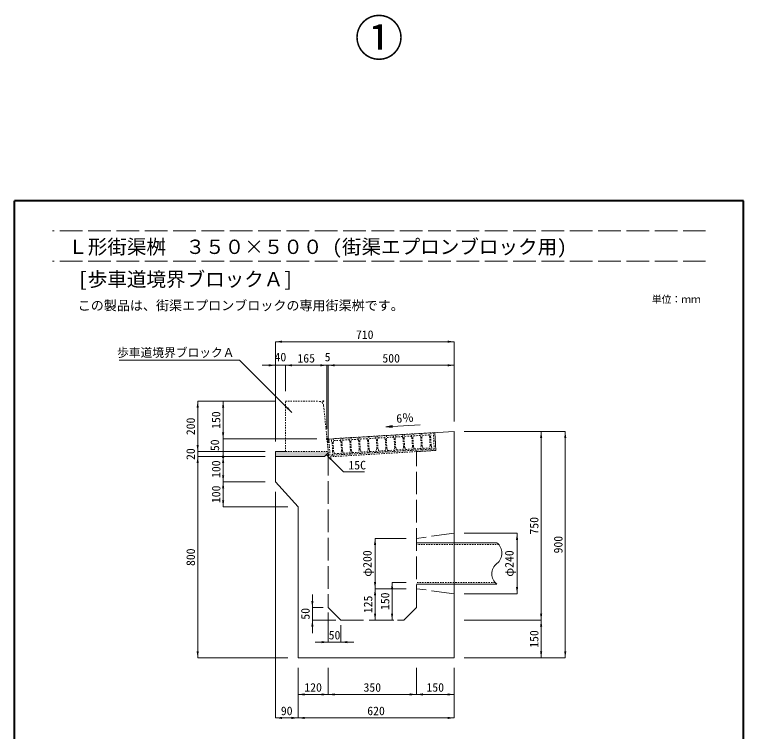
# Model space of a CAD drawing. Units: millimetres at full size, sheet at 1:15; some dimension numbers follow another scale. Extents: x -4181 to 10399, y -2172 to 2767.
# Drawn here: x -4181 to -1286, y -82 to 2767 of the extents above; entities that cross this region are included whole.
import ezdxf
from ezdxf.enums import TextEntityAlignment as Align

# ---------------------------------------------------------------- set-up
doc = ezdxf.new("R2010")
doc.units = ezdxf.units.MM
doc.header["$LTSCALE"] = 15
doc.linetypes.add('DASHED', pattern=[7.5, 6, -1.5])
doc.linetypes.add('USER1', pattern=[0.675, 0.375, -0.3])
for name, color, linetype, lineweight in [('0_2', 7, 'Continuous', 9), ('受枠', 3, 'USER1', 9), ('境界ブロック', 7, 'USER1', 9), ('寸法線', 7, 'Continuous', 9), ('枠', 7, 'Continuous', 5), ('補助線', 8, 'Continuous', 20), ('集水桝', 1, 'Continuous', 13), ('ｸﾞﾚｰﾁﾝｸﾞ', 7, 'Continuous', 9)]:
    doc.layers.add(name, color=color, linetype=linetype, lineweight=lineweight)
doc.layers.add('ﾊｯﾁﾝｸﾞ', color=7, linetype='Continuous')
doc.styles.add('ＭＳ ゴシック', font='')
doc.styles.get('ＭＳ ゴシック').set_extended_font_data('MS Gothic')

# ---------------------------------------------------------------- blocks, each defined once
blk = doc.blocks.new('filled_arrow')
at = {"color": 0, "linetype": 'Continuous', "lineweight": -2}
blk.add_solid([(7.5, 1.25), (0, 0), (7.5, -1.25)], dxfattribs=at)

msp = doc.modelspace()

# ---------------------------------------------------------------- hatches: boundary and pattern name
at = {"layer": '寸法線'}
msp.add_hatch(color=256, dxfattribs=at).paths.add_polyline_path([(-2680.54, 1125.76), (-2706.75, 1128.51), (-2681.07, 1134.41)])
at = {"layer": 'ﾊｯﾁﾝｸﾞ'}
msp.add_hatch(color=256, dxfattribs=at).paths.add_polyline_path([(-3104.96, 1030.4), (-3144.96, 1030.4), (-3144.96, 1010.4), (-2949.96, 1010.4), (-2934.96, 1025.4), (-2934.96, 1030.4)])

# ---------------------------------------------------------------- linework, layer by layer
at = {"layer": '0_2'}
for p, q in [((-3052.96, 1373.27), (-3196.96, 1373.27)), ((-3144.96, 1070.4), (-3144.96, 1373.27)), ((-2939.96, 1373.27), (-3104.96, 1373.27)), ((-3104.96, 1270.4), (-3104.96, 1373.27)), ((-3104.96, 1270.4), (-3104.96, 1373.27)), ((-2882.96, 1373.27), (-2991.96, 1373.27)), ((-2939.96, 1120.4), (-2939.96, 1373.27)), ((-2939.96, 1120.4), (-2939.96, 1373.27)), ((-2934.96, 1373.27), (-2434.96, 1373.27)), ((-2934.96, 1065.4), (-2934.96, 1373.27)), ((-2934.96, 1065.4), (-2934.96, 1373.27)), ((-2434.96, 1150.4), (-2434.96, 1373.27)), ((-3453.48, 1030.4), (-3453.48, 1230.4)), ((-3144.96, 1230.4), (-3453.48, 1230.4)), ((-3352.46, 1080.4), (-3352.46, 1230.4)), ((-3144.96, 1230.4), (-3352.46, 1230.4)), ((-3352.46, 978.4), (-3352.46, 1132.4)), ((-2979.96, 1080.4), (-3352.46, 1080.4)), ((-2979.96, 1080.4), (-3352.46, 1080.4)), ((-3184.96, 1030.4), (-3453.48, 1030.4)), ((-3184.96, 1030.4), (-3352.46, 1030.4)), ((-3144.96, 1010.4), (-3144.96, 1030.4)), ((-3144.96, 1030.4), (-3104.96, 1030.4))]:
    msp.add_line(p, q, dxfattribs=at)
at = {"layer": '0_2', "linetype": 'USER1'}
msp.add_line((-3104.96, 1030.4), (-2934.96, 1030.4), dxfattribs=at)
at = {"layer": '受枠'}
for p, q in [((-2517.7, 1105.44), (-2511.71, 1105.8)), ((-2517.7, 1105.44), (-2513.81, 1040.55)), ((-2511.71, 1105.8), (-2507.46, 1034.92)), ((-2937.95, 1080.22), (-2931.96, 1080.58)), ((-2937.95, 1080.22), (-2933.7, 1009.35)), ((-2931.96, 1080.58), (-2927.71, 1009.71)), ((-2507.46, 1034.92), (-2933.7, 1009.35)), ((-2513.81, 1040.55), (-2928.07, 1015.7)), ((-2585.32, 1036.26), (-2584.96, 1030.27))]:
    msp.add_line(p, q, dxfattribs=at)
at = {"layer": '境界ブロック'}
for p, q in [((-3104.96, 1030.4), (-3104.96, 1230.4)), ((-3104.96, 1230.4), (-2973.06, 1230.4)), ((-2953.16, 1212.39), (-2934.96, 1030.4))]:
    msp.add_line(p, q, dxfattribs=at)
msp.add_arc((-2973.06, 1210.4), 20, 5.71059, 90, dxfattribs=at)
at = {"layer": '寸法線'}
for p, q in [((-3144.96, 1467.11), (-2434.96, 1467.11)), ((-3144.96, 1320.4), (-3144.96, 1467.11)), ((-2434.96, 1150.4), (-2434.96, 1467.11)), ((-2680.8, 1130.09), (-2570.01, 1136.84)), ((-2394.96, 1110.4), (-2089.26, 1110.4)), ((-2394.96, 1110.4), (-1993.53, 1110.4)), ((-2089.26, 360.4), (-2089.26, 1110.4)), ((-1993.53, 1110.4), (-1993.53, 210.4)), ((-3453.48, 958.4), (-3453.48, 1082.4)), ((-3184.96, 1030.4), (-3453.48, 1030.4)), ((-3453.48, 1010.4), (-3453.48, 210.4)), ((-3184.96, 1010.4), (-3453.48, 1010.4)), ((-3184.96, 1010.4), (-3453.48, 1010.4)), ((-3352.46, 910.4), (-3352.46, 1010.4)), ((-3184.96, 1010.4), (-3352.46, 1010.4)), ((-3184.96, 910.4), (-3352.46, 910.4)), ((-3352.46, 910.4), (-3352.46, 810.4)), ((-3184.96, 910.4), (-3352.46, 910.4)), ((-3144.96, 870.4), (-3144.96, -28.33)), ((-3094.96, 810.4), (-3352.46, 810.4)), ((-2394.96, 705.4), (-2184.99, 705.4)), ((-2184.99, 705.4), (-2184.99, 465.4)), ((-2748.97, 485.4), (-2748.97, 685.4)), ((-2624.96, 685.4), (-2748.97, 685.4)), ((-2624.96, 485.4), (-2748.97, 485.4)), ((-2748.97, 485.4), (-2748.97, 360.4)), ((-2624.96, 485.4), (-2748.97, 485.4)), ((-2394.96, 465.4), (-2184.99, 465.4)), ((-2997.93, 308.4), (-2997.93, 462.4)), ((-2954.96, 410.4), (-2997.93, 410.4)), ((-2934.96, 390.4), (-2934.96, 272.89)), ((-2904.96, 360.4), (-2997.93, 360.4)), ((-2674.96, 360.4), (-2748.97, 360.4)), ((-2394.96, 360.4), (-2089.26, 360.4)), ((-2394.96, 360.4), (-2089.26, 360.4)), ((-2089.26, 210.4), (-2089.26, 360.4)), ((-2884.96, 340.4), (-2884.96, 272.89)), ((-2832.96, 272.89), (-2986.96, 272.89)), ((-3094.96, 210.4), (-3453.48, 210.4)), ((-2394.96, 210.4), (-2089.26, 210.4)), ((-2394.96, 210.4), (-1993.53, 210.4)), ((-3054.96, 170.4), (-3054.96, 64.89)), ((-3054.96, 170.4), (-3054.96, -28.33)), ((-3054.96, 170.4), (-3054.96, -28.33)), ((-2934.96, 170.4), (-2934.96, 64.89)), ((-2934.96, 170.4), (-2934.96, 64.89)), ((-2584.96, 170.4), (-2584.96, 64.89)), ((-2584.96, 170.4), (-2584.96, 64.89)), ((-2434.96, 170.4), (-2434.96, 64.89)), ((-2434.96, 170.4), (-2434.96, -28.33)), ((-3054.96, 64.89), (-2934.96, 64.89)), ((-2934.96, 64.89), (-2584.96, 64.89)), ((-2584.96, 64.89), (-2434.96, 64.89)), ((-3054.96, -28.33), (-3144.96, -28.33)), ((-2434.96, -28.33), (-3054.96, -28.33))]:
    msp.add_line(p, q, dxfattribs=at)
for points in [[(-3079.46, 1185.83), (-3287.45, 1393.81), (-3764.85, 1393.81)], [(-2942.46, 1017.9), (-2874.91, 950.35), (-2790.77, 950.35)]]:
    msp.add_lwpolyline(points, dxfattribs=at)
at = {"layer": '寸法線', "lineweight": 13}
msp.add_lwpolyline([(-2680.54, 1125.76), (-2706.75, 1128.51), (-2681.07, 1134.41)], close=True, dxfattribs=at)
at = {"layer": '枠', "lineweight": 40}
for p, q in [((-1285.84, 2027.68), (-4180.84, 2027.68)), ((-4180.84, -2172.32), (-4180.84, 2027.68)), ((-1285.84, -2172.32), (-1285.84, 2027.68))]:
    msp.add_line(p, q, dxfattribs=at)
at = {"layer": '枠', "linetype": 'DASHED', "lineweight": 13}
for p, q in [((-1435.84, 1907.68), (-4030.84, 1907.68)), ((-1435.84, 1787.68), (-4030.84, 1787.68))]:
    msp.add_line(p, q, dxfattribs=at)
at = {"layer": '補助線'}
for p, q in [((-2264.96, 667.9), (-2584.96, 667.9)), ((-2264.96, 502.9), (-2584.96, 502.9))]:
    msp.add_line(p, q, dxfattribs=at)
at = {"layer": '補助線', "linetype": 'USER1'}
for p, q in [((-2257.23, 660.4), (-2584.96, 660.4)), ((-2272.69, 510.4), (-2584.96, 510.4))]:
    msp.add_line(p, q, dxfattribs=at)
at = {"layer": '補助線', "lineweight": 9}
for p, q in [((-2681.37, 360.4), (-2681.37, 510.4)), ((-2624.96, 510.4), (-2681.37, 510.4)), ((-2674.96, 360.4), (-2681.37, 360.4))]:
    msp.add_line(p, q, dxfattribs=at)
at = {"layer": '補助線', "lineweight": 13}
for centre in [(-2954.96, 1230.4), (-2939.96, 1080.4)]:
    msp.add_circle(centre, 2, dxfattribs=at)
at = {"layer": '補助線'}
for centre, start, end in [((-2297.5, 626.65), 308.26729, 51.73271), ((-2232.42, 544.15), 128.26729, 231.73271)]:
    msp.add_arc(centre, 52.54, start, end, dxfattribs=at)
at = {"layer": '集水桝', "lineweight": 20}
for p, q in [((-2434.96, 1110.4), (-2937.95, 1080.22)), ((-2507.46, 1034.92), (-2511.71, 1105.8)), ((-2434.96, 210.4), (-2434.96, 1110.4)), ((-2949.96, 1010.4), (-2934.96, 1025.4)), ((-2584.96, 1030.27), (-2507.46, 1034.92)), ((-3144.96, 1010.4), (-2949.96, 1010.4)), ((-3144.96, 1010.4), (-3144.96, 910.4)), ((-3054.96, 810.4), (-3144.96, 910.4)), ((-3054.96, 810.4), (-3054.96, 210.4)), ((-3054.96, 210.4), (-2434.96, 210.4))]:
    msp.add_line(p, q, dxfattribs=at)
at = {"layer": '集水桝', "linetype": 'DASHED'}
for p, q in [((-2934.96, 1025.4), (-2934.96, 410.4)), ((-2584.96, 410.4), (-2584.96, 1030.27)), ((-2434.96, 705.4), (-2584.96, 685.4)), ((-2434.96, 465.4), (-2584.96, 485.4)), ((-2934.96, 410.4), (-2884.96, 360.4)), ((-2634.96, 360.4), (-2584.96, 410.4)), ((-2884.96, 360.4), (-2634.96, 360.4))]:
    msp.add_line(p, q, dxfattribs=at)
at = {"layer": 'ｸﾞﾚｰﾁﾝｸﾞ', "linetype": 'USER1'}
for p, q in [((-2527.69, 1104.84), (-2921.98, 1081.18)), ((-2604.49, 1090.21), (-2605.09, 1100.19)), ((-2598.11, 1100.61), (-2597.51, 1090.63)), ((-2569.28, 1092.32), (-2569.88, 1102.3)), ((-2562.9, 1102.72), (-2562.3, 1092.74)), ((-2534.07, 1094.44), (-2534.67, 1104.42)), ((-2527.69, 1104.84), (-2527.09, 1094.85)), ((-2921.38, 1071.2), (-2921.98, 1081.18)), ((-2919.58, 1066.3), (-2921.38, 1071.2)), ((-2914.39, 1071.62), (-2915.59, 1066.54)), ((-2914.99, 1081.6), (-2914.39, 1071.62)), ((-2886.29, 1075.31), (-2914.51, 1073.61)), ((-2886.17, 1073.31), (-2886.77, 1083.29)), ((-2884.37, 1068.41), (-2886.17, 1073.31)), ((-2879.18, 1073.73), (-2880.38, 1068.65)), ((-2879.78, 1083.71), (-2879.18, 1073.73)), ((-2851.08, 1077.42), (-2879.3, 1075.73)), ((-2850.96, 1075.42), (-2851.56, 1085.4)), ((-2849.16, 1070.52), (-2850.96, 1075.42)), ((-2843.97, 1075.84), (-2845.17, 1070.76)), ((-2844.57, 1085.82), (-2843.97, 1075.84)), ((-2815.87, 1079.53), (-2844.09, 1077.84)), ((-2815.75, 1077.53), (-2816.35, 1087.52)), ((-2813.95, 1072.63), (-2815.75, 1077.53)), ((-2811.86, 1037.7), (-2813.95, 1072.63)), ((-2808.76, 1077.95), (-2809.96, 1072.87)), ((-2809.96, 1072.87), (-2807.86, 1037.94)), ((-2809.36, 1087.94), (-2808.76, 1077.95)), ((-2780.66, 1081.64), (-2808.88, 1079.95)), ((-2780.54, 1079.65), (-2781.14, 1089.63)), ((-2778.74, 1074.75), (-2780.54, 1079.65)), ((-2776.65, 1039.81), (-2778.74, 1074.75)), ((-2773.55, 1080.07), (-2774.75, 1074.99)), ((-2774.75, 1074.99), (-2772.65, 1040.05)), ((-2774.15, 1090.05), (-2773.55, 1080.07)), ((-2745.45, 1083.76), (-2773.67, 1082.06)), ((-2745.33, 1081.76), (-2745.93, 1091.74)), ((-2743.53, 1076.86), (-2745.33, 1081.76)), ((-2741.44, 1041.92), (-2743.53, 1076.86)), ((-2738.34, 1082.18), (-2739.54, 1077.1)), ((-2739.54, 1077.1), (-2737.45, 1042.16)), ((-2738.94, 1092.16), (-2738.34, 1082.18)), ((-2710.24, 1085.87), (-2738.46, 1084.18)), ((-2710.12, 1083.87), (-2710.72, 1093.85)), ((-2708.33, 1078.97), (-2710.12, 1083.87)), ((-2706.23, 1044.03), (-2708.33, 1078.97)), ((-2703.13, 1084.29), (-2704.33, 1079.21)), ((-2704.33, 1079.21), (-2702.24, 1044.27)), ((-2703.73, 1094.27), (-2703.13, 1084.29)), ((-2675.03, 1087.98), (-2703.25, 1086.29)), ((-2674.91, 1085.99), (-2675.51, 1095.97)), ((-2673.12, 1081.08), (-2674.91, 1085.99)), ((-2671.02, 1046.15), (-2673.12, 1081.08)), ((-2667.92, 1086.4), (-2669.12, 1081.32)), ((-2669.12, 1081.32), (-2667.03, 1046.39)), ((-2668.52, 1096.39), (-2667.92, 1086.4)), ((-2639.82, 1090.09), (-2668.04, 1088.4)), ((-2639.7, 1088.1), (-2640.3, 1098.08)), ((-2637.91, 1083.2), (-2639.7, 1088.1)), ((-2635.81, 1048.26), (-2637.91, 1083.2)), ((-2632.72, 1088.52), (-2633.91, 1083.44)), ((-2633.91, 1083.44), (-2631.82, 1048.5)), ((-2633.31, 1098.5), (-2632.72, 1088.52)), ((-2604.61, 1092.21), (-2632.84, 1090.51)), ((-2602.7, 1085.31), (-2604.49, 1090.21)), ((-2600.6, 1050.37), (-2602.7, 1085.31)), ((-2597.51, 1090.63), (-2598.7, 1085.55)), ((-2598.7, 1085.55), (-2596.61, 1050.61)), ((-2569.4, 1094.32), (-2597.63, 1092.63)), ((-2567.49, 1087.42), (-2569.28, 1092.32)), ((-2565.39, 1052.48), (-2567.49, 1087.42)), ((-2562.3, 1092.74), (-2563.49, 1087.66)), ((-2563.49, 1087.66), (-2561.4, 1052.72)), ((-2534.19, 1096.43), (-2562.42, 1094.74)), ((-2532.28, 1089.53), (-2534.07, 1094.44)), ((-2530.18, 1054.6), (-2532.28, 1089.53)), ((-2527.09, 1094.85), (-2528.29, 1089.77)), ((-2528.29, 1089.77), (-2526.19, 1054.84)), ((-2917.49, 1031.36), (-2919.58, 1066.3)), ((-2915.59, 1066.54), (-2913.49, 1031.6)), ((-2882.28, 1033.47), (-2884.37, 1068.41)), ((-2880.38, 1068.65), (-2878.28, 1033.71)), ((-2847.07, 1035.58), (-2849.16, 1070.52)), ((-2845.17, 1070.76), (-2843.07, 1035.82)), ((-2707.43, 1038.95), (-2706.23, 1044.03)), ((-2702.24, 1044.27), (-2700.44, 1039.37)), ((-2672.22, 1041.07), (-2671.02, 1046.15)), ((-2667.03, 1046.39), (-2665.23, 1041.49)), ((-2637.01, 1043.18), (-2635.81, 1048.26)), ((-2636.41, 1033.2), (-2637.01, 1043.18)), ((-2631.82, 1048.5), (-2630.02, 1043.6)), ((-2630.02, 1043.6), (-2629.42, 1033.62)), ((-2601.8, 1045.29), (-2600.6, 1050.37)), ((-2601.2, 1035.31), (-2601.8, 1045.29)), ((-2596.61, 1050.61), (-2594.81, 1045.71)), ((-2594.81, 1045.71), (-2594.21, 1035.73)), ((-2566.29, 1042.41), (-2594.51, 1040.72)), ((-2566.59, 1047.4), (-2565.39, 1052.48)), ((-2565.99, 1037.42), (-2566.59, 1047.4)), ((-2561.4, 1052.72), (-2559.6, 1047.82)), ((-2559.6, 1047.82), (-2559, 1037.84)), ((-2531.08, 1044.53), (-2559.3, 1042.83)), ((-2531.38, 1049.52), (-2530.18, 1054.6)), ((-2530.78, 1039.53), (-2531.38, 1049.52)), ((-2526.19, 1054.84), (-2524.39, 1049.94)), ((-2524.39, 1049.94), (-2523.79, 1039.95)), ((-2918.68, 1026.28), (-2917.49, 1031.36)), ((-2918.08, 1016.3), (-2918.68, 1026.28)), ((-2911.1, 1016.72), (-2918.08, 1016.3)), ((-2913.49, 1031.6), (-2911.7, 1026.7)), ((-2911.7, 1026.7), (-2911.1, 1016.72)), ((-2883.17, 1023.4), (-2911.4, 1021.71)), ((-2883.47, 1028.39), (-2882.28, 1033.47)), ((-2882.87, 1018.41), (-2883.47, 1028.39)), ((-2875.89, 1018.83), (-2882.87, 1018.41)), ((-2878.28, 1033.71), (-2876.49, 1028.81)), ((-2876.49, 1028.81), (-2875.89, 1018.83)), ((-2847.96, 1025.51), (-2876.19, 1023.82)), ((-2848.26, 1030.5), (-2847.07, 1035.58)), ((-2847.67, 1020.52), (-2848.26, 1030.5)), ((-2840.68, 1020.94), (-2847.67, 1020.52)), ((-2843.07, 1035.82), (-2841.28, 1030.92)), ((-2841.28, 1030.92), (-2840.68, 1020.94)), ((-2812.76, 1027.62), (-2840.98, 1025.93)), ((-2813.05, 1032.62), (-2811.86, 1037.7)), ((-2812.46, 1022.63), (-2813.05, 1032.62)), ((-2805.47, 1023.05), (-2812.46, 1022.63)), ((-2807.86, 1037.94), (-2806.07, 1033.03)), ((-2806.07, 1033.03), (-2805.47, 1023.05)), ((-2777.55, 1029.74), (-2805.77, 1028.04)), ((-2777.85, 1034.73), (-2776.65, 1039.81)), ((-2777.25, 1024.75), (-2777.85, 1034.73)), ((-2770.26, 1025.17), (-2777.25, 1024.75)), ((-2772.65, 1040.05), (-2770.86, 1035.15)), ((-2770.86, 1035.15), (-2770.26, 1025.17)), ((-2742.34, 1031.85), (-2770.56, 1030.16)), ((-2742.64, 1036.84), (-2741.44, 1041.92)), ((-2742.04, 1026.86), (-2742.64, 1036.84)), ((-2735.05, 1027.28), (-2742.04, 1026.86)), ((-2737.45, 1042.16), (-2735.65, 1037.26)), ((-2735.65, 1037.26), (-2735.05, 1027.28)), ((-2707.13, 1033.96), (-2735.35, 1032.27)), ((-2706.83, 1028.97), (-2707.43, 1038.95)), ((-2699.84, 1029.39), (-2706.83, 1028.97)), ((-2700.44, 1039.37), (-2699.84, 1029.39)), ((-2671.92, 1036.07), (-2700.14, 1034.38)), ((-2671.62, 1031.08), (-2672.22, 1041.07)), ((-2664.63, 1031.5), (-2671.62, 1031.08)), ((-2665.23, 1041.49), (-2664.63, 1031.5)), ((-2636.71, 1038.19), (-2664.93, 1036.49)), ((-2629.42, 1033.62), (-2636.41, 1033.2)), ((-2601.5, 1040.3), (-2629.72, 1038.61)), ((-2594.21, 1035.73), (-2601.2, 1035.31)), ((-2559, 1037.84), (-2565.99, 1037.42)), ((-2523.79, 1039.95), (-2530.78, 1039.53))]:
    msp.add_line(p, q, dxfattribs=at)

# ---------------------------------------------------------------- block references
at = {"layer": '0_2', "xscale": 3.47, "yscale": 3.47}
for p, rotation in [((-3144.96, 1373.27), 180), ((-2939.96, 1373.27), 180), ((-2939.96, 1373.27), 180), ((-2434.96, 1373.27), 180), ((-3453.48, 1230.4), 270), ((-3352.46, 1230.4), 270), ((-3352.46, 1080.4), 90), ((-3352.46, 1080.4), 90), ((-3453.48, 1030.4), 90), ((-3352.46, 1030.4), 270)]:
    msp.add_blockref('filled_arrow', p, dxfattribs=dict(at, rotation=rotation))
for p in [(-3104.96, 1373.27), (-3104.96, 1373.27), (-2934.96, 1373.27), (-2934.96, 1373.27)]:
    msp.add_blockref('filled_arrow', p, dxfattribs=at)
at = {"layer": '寸法線', "xscale": 3.47, "yscale": 3.47}
for p in [(-3144.96, 1467.11), (-2884.96, 272.89), (-3054.96, 64.89), (-2934.96, 64.89), (-2584.96, 64.89), (-3144.96, -28.33), (-3054.96, -28.33)]:
    msp.add_blockref('filled_arrow', p, dxfattribs=at)
for p, rotation in [((-2434.96, 1467.11), 180), ((-3079.46, 1185.83), 135), ((-2089.26, 1110.4), 270), ((-1993.53, 1110.4), 270), ((-3453.48, 1030.4), 90), ((-2942.46, 1017.9), 315), ((-3453.48, 1010.4), 270), ((-3453.48, 1010.4), 270), ((-3352.46, 1010.4), 270), ((-3352.46, 910.4), 90), ((-3352.46, 910.4), 270), ((-3352.46, 810.4), 90), ((-2184.99, 705.4), 270), ((-2748.97, 685.4), 270), ((-2748.97, 485.4), 90), ((-2748.97, 485.4), 270), ((-2184.99, 465.4), 90), ((-2997.93, 410.4), 90), ((-2748.97, 360.4), 90), ((-2089.26, 360.4), 90), ((-2997.93, 360.4), 270), ((-2089.26, 360.4), 270), ((-2934.96, 272.89), 180), ((-3453.48, 210.4), 90), ((-2089.26, 210.4), 90), ((-1993.53, 210.4), 90), ((-2934.96, 64.89), 180), ((-2584.96, 64.89), 180), ((-2434.96, 64.89), 180), ((-3054.96, -28.33), 180), ((-2434.96, -28.33), 180)]:
    msp.add_blockref('filled_arrow', p, dxfattribs=dict(at, rotation=rotation))
at = {"layer": '補助線', "lineweight": 9, "xscale": 3.47, "yscale": 3.47}
for p, rotation in [((-2681.37, 510.4), 270), ((-2681.37, 360.4), 90)]:
    msp.add_blockref('filled_arrow', p, dxfattribs=dict(at, rotation=rotation))

# ---------------------------------------------------------------- texts
at = {"layer": '0_2', "color": 1, "style": 'ＭＳ ゴシック'}
msp.add_text('①', height=142.4, dxfattribs=at).set_placement((-2733.34, 2560.37), align=Align.BOTTOM_CENTER)
at = {"layer": '0_2', "style": 'ＭＳ ゴシック'}
for s, p in [('40', (-3124.96, 1406.27)), ('5', (-2937.46, 1406.27)), ('165', (-3022.46, 1401.27)), ('500', (-2684.96, 1401.27))]:
    msp.add_text(s, height=34.18, dxfattribs=at).set_placement(p, align=Align.MIDDLE_CENTER)
for s, p in [('150', (-3380.46, 1155.4)), ('200', (-3481.48, 1130.4)), ('50', (-3385.46, 1055.4))]:
    msp.add_text(s, height=34.18, rotation=90, dxfattribs=at).set_placement(p, align=Align.MIDDLE_CENTER)
at = {"layer": '寸法線', "style": 'ＭＳ ゴシック'}
for s, p in [('710', (-2789.96, 1495.11)), ('50', (-2909.96, 300.89)), ('120', (-2994.96, 92.89)), ('350', (-2759.96, 92.89)), ('150', (-2509.96, 92.89)), ('90', (-3099.96, -0.33)), ('620', (-2744.96, -0.33))]:
    msp.add_text(s, height=34.18, dxfattribs=at).set_placement(p, align=Align.MIDDLE_CENTER)
msp.add_text('歩車道境界ブロックＡ', height=34.18, dxfattribs=at).set_placement((-3307.45, 1440.67), align=Align.TOP_RIGHT)
msp.add_text('6％', height=34.18, rotation=3.434, dxfattribs=at).set_placement((-2628.21, 1136.4), align=Align.BOTTOM_CENTER)
for s, p in [('20', (-3481.48, 1020.4)), ('100', (-3380.46, 960.4)), ('100', (-3380.46, 860.4)), ('750', (-2117.26, 735.4)), ('900', (-2021.53, 660.4)), ('800', (-3481.48, 610.4)), ('φ200', (-2779.89, 585.4)), ('φ240', (-2215.91, 585.4)), ('125', (-2776.97, 422.9)), ('50', (-3025.93, 385.4)), ('150', (-2117.26, 285.4))]:
    msp.add_text(s, height=34.18, rotation=90, dxfattribs=at).set_placement(p, align=Align.MIDDLE_CENTER)
msp.add_text('15C', height=34.18, dxfattribs=at).set_placement((-2854.91, 993.55), align=Align.TOP_LEFT)
at = {"layer": '枠', "style": 'ＭＳ ゴシック'}
for s, height, p in [('\u3000Ｌ形街渠桝\u3000３５０×５００ (街渠エプロンブロック用)', 56.96, (-4045.46, 1844.29)), ('\u3000 [歩車道境界ブロックＡ]', 56.96, (-4045.46, 1715.35)), ('\u3000この製品は、街渠エプロンブロックの専用街渠桝です。', 37.98, (-3981.77, 1611.02))]:
    msp.add_text(s, height=height, dxfattribs=at).set_placement(p, align=Align.MIDDLE_LEFT)
msp.add_text('単位：ｍｍ', height=28.48, dxfattribs=at).set_placement((-1552.22, 1635.53), align=Align.MIDDLE_CENTER)
at = {"layer": '補助線', "style": 'ＭＳ ゴシック'}
msp.add_text('150', height=34.18, rotation=90, dxfattribs=at).set_placement((-2709.37, 435.4), align=Align.MIDDLE_CENTER)

doc.saveas('drawing.dxf')
